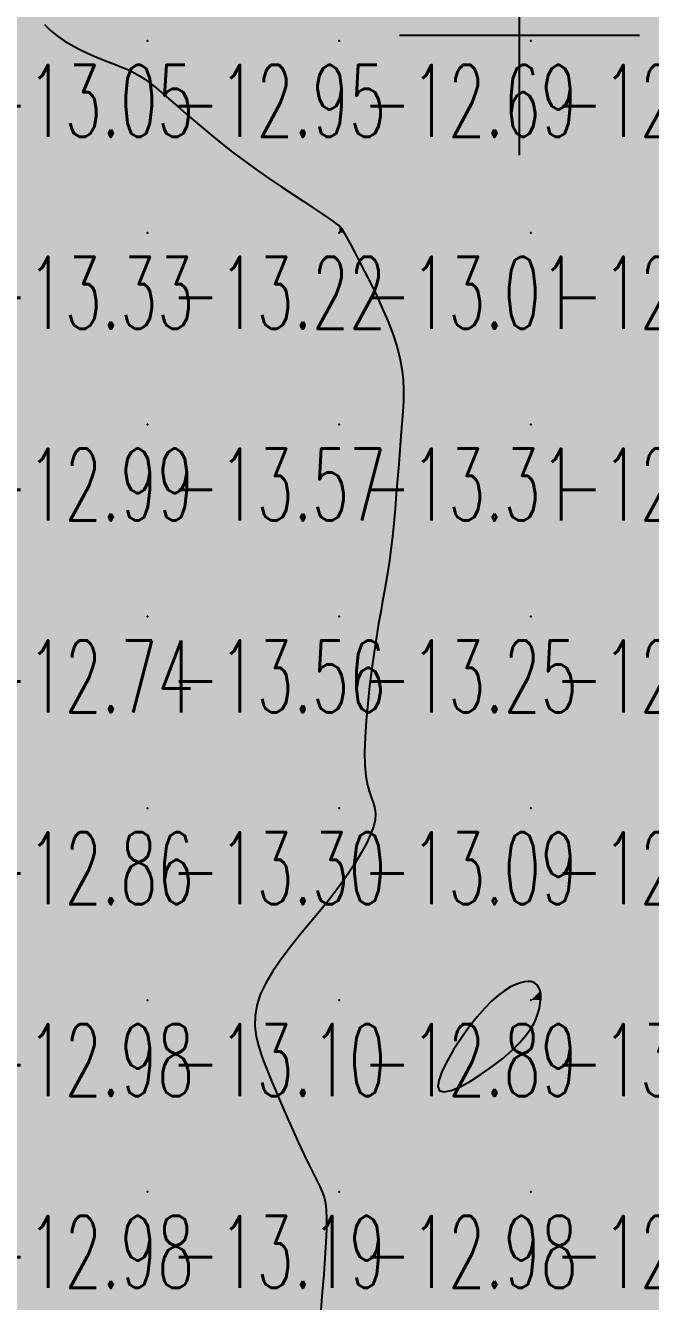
# Model space of a CAD drawing. Header units: millimetres. Extents: x 88261 to 90953, y 390274 to 392322.
# Drawn here: x 89723.9 to 89756.5, y 391681.5 to 391748 of the extents above; entities that cross this region are included whole.
import ezdxf
from ezdxf.enums import TextEntityAlignment as Align

# ---------------------------------------------------------------- set-up
doc = ezdxf.new("R2010")
doc.units = ezdxf.units.MM
doc.header["$LTSCALE"] = 25
for name, color, linetype in [('Carroyage(1)_Croix', 7, 'Continuous'), ('CN_03_00', 7, 'Continuous'), ('COTEAlt', 7, 'Continuous'), ('TN_COLORIAGE', 7, 'Continuous')]:
    doc.layers.add(name, color=color, linetype=linetype)
doc.styles.add('Simplex 1.0', font='Simplex.shx', dxfattribs={"width": 0.99, "height": 2.5})
doc.styles.get("Standard").update_dxf_attribs({"font": 'times.ttf'})

# ---------------------------------------------------------------- blocks, each defined once
blk = doc.blocks.new('COTE')
at = {"color": 0}
blk.add_point((0, 0), dxfattribs=at)
at = {"layer": 'COTEAlt'}
blk.add_attdef('ALT', text='', height=3.75, dxfattribs=at).set_placement((1.25, -1.25), align=Align.TOP_LEFT)

msp = doc.modelspace()

# ---------------------------------------------------------------- linework, layer by layer
at = {"layer": 'Carroyage(1)_Croix'}
for p, q in [((89749.65, 391741.29), (89749.65, 391753.79)), ((89743.4, 391747.54), (89755.9, 391747.54))]:
    msp.add_line(p, q, dxfattribs=at)
at = {"layer": 'CN_03_00', "elevation": -13, "flags": 128}
msp.add_lwpolyline([(89724.878, 391748.087), (89725.195, 391747.779), (89725.542, 391747.5), (89725.911, 391747.247), (89726.297, 391747.016), (89726.69, 391746.807), (89727.085, 391746.617), (89727.473, 391746.446), (89727.848, 391746.292), (89728.202, 391746.153), (89728.528, 391746.028), (89728.822, 391745.914), (89729.09, 391745.805), (89729.342, 391745.691), (89729.589, 391745.565), (89729.84, 391745.419), (89730.105, 391745.245), (89730.395, 391745.034), (89730.719, 391744.778), (89731.084, 391744.471), (89731.492, 391744.119), (89731.939, 391743.728), (89732.423, 391743.306), (89732.943, 391742.859), (89733.495, 391742.394), (89734.078, 391741.919), (89734.69, 391741.44), (89735.325, 391740.965), (89735.973, 391740.5), (89736.618, 391740.051), (89737.246, 391739.625), (89737.843, 391739.227), (89738.395, 391738.863), (89738.886, 391738.541), (89739.303, 391738.265), (89739.636, 391738.041), (89739.891, 391737.864), (89740.079, 391737.727), (89740.211, 391737.624), (89740.299, 391737.549), (89740.352, 391737.495), (89740.383, 391737.456), (89740.402, 391737.425), (89740.419, 391737.395), (89740.441, 391737.355), (89740.476, 391737.293), (89740.529, 391737.195), (89740.607, 391737.05), (89740.716, 391736.845), (89740.864, 391736.567), (89741.056, 391736.206), (89741.296, 391735.752), (89741.574, 391735.219), (89741.875, 391734.624), (89742.186, 391733.984), (89742.493, 391733.317), (89742.783, 391732.64), (89743.041, 391731.972), (89743.254, 391731.328), (89743.411, 391730.723), (89743.517, 391730.147), (89743.578, 391729.59), (89743.601, 391729.037), (89743.595, 391728.478), (89743.565, 391727.899), (89743.519, 391727.289), (89743.465, 391726.634), (89743.408, 391725.927), (89743.349, 391725.179), (89743.288, 391724.406), (89743.225, 391723.624), (89743.159, 391722.85), (89743.091, 391722.098), (89743.019, 391721.385), (89742.945, 391720.728), (89742.867, 391720.134), (89742.785, 391719.591), (89742.7, 391719.075), (89742.609, 391718.566), (89742.513, 391718.043), (89742.411, 391717.483), (89742.304, 391716.866), (89742.19, 391716.17), (89742.07, 391715.382), (89741.949, 391714.523), (89741.835, 391713.62), (89741.733, 391712.704), (89741.651, 391711.803), (89741.594, 391710.944), (89741.569, 391710.159), (89741.583, 391709.474), (89741.639, 391708.909), (89741.726, 391708.452), (89741.83, 391708.077), (89741.937, 391707.763), (89742.033, 391707.484), (89742.104, 391707.22), (89742.136, 391706.945), (89742.114, 391706.637), (89742.028, 391706.277), (89741.877, 391705.866), (89741.665, 391705.408), (89741.396, 391704.909), (89741.072, 391704.373), (89740.697, 391703.805), (89740.274, 391703.211), (89739.807, 391702.595), (89739.3, 391701.963), (89738.771, 391701.319), (89738.236, 391700.67), (89737.715, 391700.021), (89737.226, 391699.377), (89736.786, 391698.745), (89736.415, 391698.129), (89736.131, 391697.535), (89735.947, 391696.967), (89735.857, 391696.418), (89735.851, 391695.88), (89735.917, 391695.345), (89736.047, 391694.805), (89736.227, 391694.25), (89736.449, 391693.674), (89736.702, 391693.067), (89736.975, 391692.425), (89737.261, 391691.761), (89737.554, 391691.09), (89737.846, 391690.43), (89738.132, 391689.795), (89738.404, 391689.203), (89738.656, 391688.67), (89738.881, 391688.211), (89739.073, 391687.836), (89739.234, 391687.523), (89739.363, 391687.242), (89739.462, 391686.964), (89739.532, 391686.66), (89739.575, 391686.301), (89739.592, 391685.857), (89739.583, 391685.299), (89739.551, 391684.608), (89739.501, 391683.808), (89739.437, 391682.934), (89739.365, 391682.02), (89739.291, 391681.1)], dxfattribs=at)
msp.add_lwpolyline([(89749.653, 391695.013), (89749.967, 391695.375), (89750.209, 391695.708), (89750.39, 391696.012), (89750.519, 391696.288), (89750.608, 391696.534), (89750.667, 391696.753), (89750.706, 391696.943), (89750.734, 391697.106), (89750.753, 391697.246), (89750.763, 391697.366), (89750.765, 391697.469), (89750.759, 391697.561), (89750.744, 391697.646), (89750.721, 391697.726), (89750.69, 391697.806), (89750.651, 391697.889), (89750.601, 391697.971), (89750.538, 391698.049), (89750.457, 391698.116), (89750.357, 391698.169), (89750.234, 391698.204), (89750.084, 391698.215), (89749.906, 391698.198), (89749.696, 391698.148), (89749.455, 391698.059), (89749.185, 391697.925), (89748.887, 391697.741), (89748.563, 391697.499), (89748.213, 391697.195), (89747.839, 391696.821), (89747.443, 391696.372), (89747.03, 391695.848), (89746.618, 391695.274), (89746.231, 391694.681), (89745.893, 391694.099), (89745.625, 391693.561), (89745.452, 391693.097), (89745.395, 391692.738), (89745.479, 391692.516), (89745.716, 391692.452), (89746.085, 391692.531), (89746.553, 391692.727), (89747.087, 391693.018), (89747.657, 391693.377), (89748.23, 391693.78), (89748.774, 391694.203), (89749.256, 391694.621), (89749.653, 391695.013)], close=True, dxfattribs=at)
at = {"layer": 'TN_COLORIAGE', "color": 221}
for points in [[(89720.249, 391757.239, -13), (89726.114, 391757.239, -13), (89720.249, 391747.239, -13), (89723.156, 391750.147, -13)], [(89723.156, 391750.147, -13.053), (89725.297, 391747.239, -13.053), (89720.249, 391747.239, -13.053)], [(89720.249, 391737.239, -13), (89728.906, 391745.897, -13), (89720.249, 391747.239, -13), (89725.297, 391747.239, -13)], [(89720.249, 391737.239, -13), (89728.906, 391745.897, -13), (89730.249, 391737.239, -13), (89730.249, 391745.342, -13)], [(89734.41, 391741.401, -13.22), (89730.249, 391745.342, -13.22), (89730.249, 391737.239, -13.22)], [(89730.249, 391737.239, -13), (89734.41, 391741.401, -13), (89740.249, 391737.239, -13), (89740.249, 391737.697, -13)], [(89720.249, 391737.239, -13), (89720.249, 391727.513, -13), (89730.249, 391737.239, -13), (89720.656, 391727.646, -13)], [(89730.249, 391727.239, -13), (89720.41, 391727.239, -13), (89730.249, 391737.239, -13), (89720.656, 391727.646, -13)], [(89730.249, 391737.239, -13.015), (89730.249, 391727.239, -13.015), (89740.249, 391737.239, -13.015)], [(89730.249, 391727.239, -13.015), (89740.249, 391727.239, -13.015), (89740.249, 391737.239, -13.015)], [(89740.413, 391737.403, -13.015), (89740.249, 391737.697, -13.015), (89740.249, 391737.239, -13.015)], [(89740.413, 391737.403, -13.015), (89740.511, 391737.239, -13.015), (89740.249, 391737.239, -13.015)], [(89740.249, 391727.239, -13), (89743.882, 391730.873, -13), (89740.249, 391737.239, -13), (89740.511, 391737.239, -13)], [(89743.482, 391727.239, -13.314), (89743.882, 391730.873, -13.314), (89740.249, 391727.239, -13.314)], [(89723.353, 391720.343, -13.57), (89720.41, 391727.239, -13.57), (89730.249, 391727.239, -13.57)], [(89730.249, 391727.239, -13), (89723.353, 391720.343, -13), (89730.249, 391717.239, -13), (89723.381, 391717.239, -13)], [(89730.249, 391727.239, -13.314), (89730.249, 391717.239, -13.314), (89740.249, 391727.239, -13.314)], [(89730.249, 391717.239, -13.314), (89740.249, 391717.239, -13.314), (89740.249, 391727.239, -13.314)], [(89740.249, 391727.239, -13), (89743.482, 391727.239, -13), (89740.249, 391717.239, -13), (89742.981, 391719.972, -13)], [(89742.264, 391717.239, -13.247), (89742.981, 391719.972, -13.247), (89740.249, 391717.239, -13.247)], [(89723.381, 391717.239, -13.563), (89722.214, 391709.204, -13.563), (89730.249, 391717.239, -13.563)], [(89730.249, 391717.239, -13), (89722.214, 391709.204, -13), (89730.249, 391707.239, -13), (89723.425, 391707.239, -13)], [(89730.249, 391717.239, -13.247), (89730.249, 391707.239, -13.247), (89740.249, 391717.239, -13.247)], [(89730.249, 391707.239, -13.247), (89740.249, 391707.239, -13.247), (89740.249, 391717.239, -13.247)], [(89740.249, 391717.239, -13), (89742.264, 391717.239, -13), (89740.249, 391707.239, -13), (89741.1, 391708.091, -13)], [(89741.1, 391708.091, -13.091), (89742.834, 391707.239, -13.091), (89740.249, 391707.239, -13.091)], [(89723.425, 391707.239, -13.296), (89720.756, 391697.747, -13.296), (89730.249, 391707.239, -13.296)], [(89730.249, 391707.239, -13), (89720.756, 391697.747, -13), (89730.249, 391697.239, -13), (89721.582, 391697.239, -13)], [(89730.249, 391707.239, -13.091), (89730.249, 391697.239, -13.091), (89740.249, 391707.239, -13.091)], [(89730.249, 391697.239, -13), (89735.012, 391697.239, -13), (89740.249, 391707.239, -13), (89740.249, 391702.773, -13)], [(89742.834, 391707.239, -13.091), (89740.249, 391702.773, -13.091), (89740.249, 391707.239, -13.091)], [(89750.249, 391698.546, -13.039), (89747.668, 391697.239, -13.039), (89750.249, 391697.239, -13.039)], [(89750.772, 391697.763, -13.039), (89750.249, 391698.546, -13.039), (89750.249, 391697.239, -13.039)], [(89730.249, 391687.239, -13), (89721.257, 391687.239, -13), (89730.249, 391697.239, -13), (89721.948, 391688.939, -13)], [(89721.948, 391688.939, -13.103), (89721.582, 391697.239, -13.103), (89730.249, 391697.239, -13.103)], [(89730.249, 391687.239, -13), (89736.49, 391693.481, -13), (89730.249, 391697.239, -13), (89735.012, 391697.239, -13)], [(89747.668, 391697.239, -13.039), (89743.739, 391690.73, -13.039), (89750.249, 391697.239, -13.039)], [(89750.249, 391694.939, -13.039), (89743.739, 391690.73, -13.039), (89750.249, 391697.239, -13.039)], [(89750.772, 391697.763, -13.039), (89750.803, 391697.239, -13.039), (89750.249, 391697.239, -13.039)], [(89750.803, 391697.239, -13.039), (89750.249, 391694.939, -13.039), (89750.249, 391697.239, -13.039)], [(89736.49, 391693.481, -13.188), (89739.239, 391687.239, -13.188), (89730.249, 391687.239, -13.188)], [(89730.249, 391687.239, -13), (89721.257, 391687.239, -13), (89720.249, 391677.239, -13), (89720.249, 391685.433, -13)], [(89720.249, 391677.239, -13.188), (89730.249, 391677.239, -13.188), (89730.249, 391687.239, -13.188)], [(89730.249, 391677.239, -13), (89739.838, 391686.829, -13), (89730.249, 391687.239, -13), (89739.239, 391687.239, -13)], [(89738.908, 391677.239, -13.492), (89739.838, 391686.829, -13.492), (89730.249, 391677.239, -13.492)]]:
    msp.add_solid(points, dxfattribs=at)
at = {"layer": 'TN_COLORIAGE', "color": 211}
for points in [[(89725.297, 391747.239, -12.872), (89723.156, 391750.147, -12.872), (89730.249, 391747.239, -12.872), (89730.249, 391757.239, -12.872)], [(89730.249, 391747.239, -12.676), (89740.249, 391747.239, -12.676), (89740.249, 391757.239, -12.676)], [(89730.249, 391757.239, -12.676), (89730.249, 391747.239, -12.676), (89740.249, 391757.239, -12.676)], [(89740.249, 391747.239, -12.115), (89750.249, 391747.239, -12.115), (89750.249, 391757.239, -12.115)], [(89740.249, 391757.239, -12.115), (89740.249, 391747.239, -12.115), (89750.249, 391757.239, -12.115)], [(89750.249, 391747.239, -12.121), (89760.249, 391747.239, -12.121), (89760.249, 391757.239, -12.121)], [(89750.249, 391757.239, -12.121), (89750.249, 391747.239, -12.121), (89760.249, 391757.239, -12.121)], [(89725.297, 391747.239, -12.948), (89728.906, 391745.897, -12.948), (89730.249, 391747.239, -12.948)], [(89730.249, 391745.342, -12.948), (89728.906, 391745.897, -12.948), (89730.249, 391747.239, -12.948)], [(89730.249, 391745.342, -12.691), (89734.41, 391741.401, -12.691), (89730.249, 391747.239, -12.691), (89740.249, 391747.239, -12.691)], [(89740.249, 391737.697, -12.691), (89734.41, 391741.401, -12.691), (89740.249, 391747.239, -12.691)], [(89740.249, 391737.697, -12.112), (89740.413, 391737.403, -12.112), (89740.249, 391747.239, -12.112), (89750.249, 391747.239, -12.112)], [(89740.511, 391737.239, -12.112), (89740.413, 391737.403, -12.112), (89750.249, 391737.239, -12.112), (89750.249, 391747.239, -12.112)], [(89750.249, 391747.239, -12.094), (89750.249, 391737.239, -12.094), (89760.249, 391747.239, -12.094)], [(89750.249, 391737.239, -12.094), (89760.249, 391737.239, -12.094), (89760.249, 391747.239, -12.094)], [(89740.511, 391737.239, -12.449), (89743.882, 391730.873, -12.449), (89750.249, 391737.239, -12.449)], [(89743.882, 391730.873, -12.342), (89743.482, 391727.239, -12.342), (89750.249, 391737.239, -12.342), (89750.249, 391727.239, -12.342)], [(89750.249, 391737.239, -12.389), (89750.249, 391727.239, -12.389), (89760.249, 391737.239, -12.389)], [(89750.249, 391727.239, -12.389), (89760.249, 391727.239, -12.389), (89760.249, 391737.239, -12.389)], [(89742.981, 391719.972, -12.02), (89742.264, 391717.239, -12.02), (89750.249, 391727.239, -12.02), (89750.249, 391717.239, -12.02)], [(89742.981, 391719.972, -12.342), (89743.482, 391727.239, -12.342), (89750.249, 391727.239, -12.342)], [(89750.249, 391727.239, -12.53), (89750.249, 391717.239, -12.53), (89760.249, 391727.239, -12.53)], [(89750.249, 391717.239, -12.53), (89760.249, 391717.239, -12.53), (89760.249, 391727.239, -12.53)], [(89741.1, 391708.091, -12.02), (89742.264, 391717.239, -12.02), (89750.249, 391717.239, -12.02)], [(89742.834, 391707.239, -12.02), (89741.1, 391708.091, -12.02), (89750.249, 391707.239, -12.02), (89750.249, 391717.239, -12.02)], [(89750.249, 391717.239, -12.739), (89750.249, 391707.239, -12.739), (89760.249, 391717.239, -12.739)], [(89750.249, 391707.239, -12.739), (89760.249, 391707.239, -12.739), (89760.249, 391717.239, -12.739)], [(89740.249, 391702.773, -12.738), (89742.834, 391707.239, -12.738), (89740.249, 391697.239, -12.738), (89750.249, 391707.239, -12.738)], [(89747.668, 391697.239, -12.738), (89750.249, 391698.546, -12.738), (89740.249, 391697.239, -12.738), (89750.249, 391707.239, -12.738)], [(89750.249, 391698.546, -12.288), (89750.772, 391697.763, -12.288), (89750.249, 391707.239, -12.288), (89760.249, 391707.239, -12.288)], [(89750.803, 391697.239, -12.288), (89750.772, 391697.763, -12.288), (89760.249, 391697.239, -12.288), (89760.249, 391707.239, -12.288)], [(89740.249, 391702.773, -12.887), (89735.012, 391697.239, -12.887), (89740.249, 391697.239, -12.887)], [(89735.012, 391697.239, -12.887), (89736.49, 391693.481, -12.887), (89740.249, 391697.239, -12.887)], [(89739.239, 391687.239, -12.887), (89736.49, 391693.481, -12.887), (89740.249, 391687.239, -12.887), (89740.249, 391697.239, -12.887)], [(89743.739, 391690.73, -12.887), (89747.668, 391697.239, -12.887), (89740.249, 391687.239, -12.887), (89740.249, 391697.239, -12.887)], [(89750.249, 391694.939, -12.33), (89750.803, 391697.239, -12.33), (89750.249, 391687.239, -12.33), (89760.249, 391697.239, -12.33)], [(89750.249, 391687.239, -12.33), (89760.249, 391687.239, -12.33), (89760.249, 391697.239, -12.33)], [(89743.739, 391690.73, -12.868), (89750.249, 391694.939, -12.868), (89740.249, 391687.239, -12.868), (89750.249, 391687.239, -12.868)], [(89739.838, 391686.829, -12.924), (89738.908, 391677.239, -12.924), (89740.249, 391687.239, -12.924), (89740.249, 391677.239, -12.924)], [(89739.239, 391687.239, -12.979), (89739.838, 391686.829, -12.979), (89740.249, 391687.239, -12.979)], [(89740.249, 391687.239, -12.868), (89740.249, 391677.239, -12.868), (89750.249, 391687.239, -12.868)], [(89740.249, 391677.239, -12.868), (89750.249, 391677.239, -12.868), (89750.249, 391687.239, -12.868)], [(89750.249, 391687.239, -12.576), (89750.249, 391677.239, -12.576), (89760.249, 391687.239, -12.576)], [(89750.249, 391677.239, -12.576), (89760.249, 391677.239, -12.576), (89760.249, 391687.239, -12.576)]]:
    msp.add_solid(points, dxfattribs=at)

# ---------------------------------------------------------------- block references
at = {"layer": 'COTEAlt'}
ref = msp.add_blockref('COTE', (89720.249, 391747.239), dxfattribs=at)
ref.add_attrib('ALT', '-13.05', dxfattribs={"height": 3.75, "style": 'Simplex 1.0', "width": 0.6}).set_placement((89721.499, 391745.989), align=Align.TOP_LEFT)
ref = msp.add_blockref('COTE', (89730.249, 391747.239), dxfattribs=at)
ref.add_attrib('ALT', '-12.95', dxfattribs={"height": 3.75, "style": 'Simplex 1.0', "width": 0.6}).set_placement((89731.499, 391745.989), align=Align.TOP_LEFT)
ref = msp.add_blockref('COTE', (89740.249, 391747.239), dxfattribs=at)
ref.add_attrib('ALT', '-12.69', dxfattribs={"height": 3.75, "style": 'Simplex 1.0', "width": 0.6}).set_placement((89741.499, 391745.989), align=Align.TOP_LEFT)
ref = msp.add_blockref('COTE', (89750.249, 391747.239), dxfattribs=at)
ref.add_attrib('ALT', '-12.11', dxfattribs={"height": 3.75, "style": 'Simplex 1.0', "width": 0.6}).set_placement((89751.499, 391745.989), align=Align.TOP_LEFT)
ref = msp.add_blockref('COTE', (89720.249, 391737.239), dxfattribs=at)
ref.add_attrib('ALT', '-13.33', dxfattribs={"height": 3.75, "style": 'Simplex 1.0', "width": 0.6}).set_placement((89721.499, 391735.989), align=Align.TOP_LEFT)
ref = msp.add_blockref('COTE', (89730.249, 391737.239), dxfattribs=at)
ref.add_attrib('ALT', '-13.22', dxfattribs={"height": 3.75, "style": 'Simplex 1.0', "width": 0.6}).set_placement((89731.499, 391735.989), align=Align.TOP_LEFT)
ref = msp.add_blockref('COTE', (89740.249, 391737.239), dxfattribs=at)
ref.add_attrib('ALT', '-13.01', dxfattribs={"height": 3.75, "style": 'Simplex 1.0', "width": 0.6}).set_placement((89741.499, 391735.989), align=Align.TOP_LEFT)
ref = msp.add_blockref('COTE', (89750.249, 391737.239), dxfattribs=at)
ref.add_attrib('ALT', '-12.45', dxfattribs={"height": 3.75, "style": 'Simplex 1.0', "width": 0.6}).set_placement((89751.499, 391735.989), align=Align.TOP_LEFT)
ref = msp.add_blockref('COTE', (89720.249, 391727.239), dxfattribs=at)
ref.add_attrib('ALT', '-12.99', dxfattribs={"height": 3.75, "style": 'Simplex 1.0', "width": 0.6}).set_placement((89721.499, 391725.989), align=Align.TOP_LEFT)
ref = msp.add_blockref('COTE', (89730.249, 391727.239), dxfattribs=at)
ref.add_attrib('ALT', '-13.57', dxfattribs={"height": 3.75, "style": 'Simplex 1.0', "width": 0.6}).set_placement((89731.499, 391725.989), align=Align.TOP_LEFT)
ref = msp.add_blockref('COTE', (89740.249, 391727.239), dxfattribs=at)
ref.add_attrib('ALT', '-13.31', dxfattribs={"height": 3.75, "style": 'Simplex 1.0', "width": 0.6}).set_placement((89741.499, 391725.989), align=Align.TOP_LEFT)
ref = msp.add_blockref('COTE', (89750.249, 391727.239), dxfattribs=at)
ref.add_attrib('ALT', '-12.34', dxfattribs={"height": 3.75, "style": 'Simplex 1.0', "width": 0.6}).set_placement((89751.499, 391725.989), align=Align.TOP_LEFT)
ref = msp.add_blockref('COTE', (89720.249, 391717.239), dxfattribs=at)
ref.add_attrib('ALT', '-12.74', dxfattribs={"height": 3.75, "style": 'Simplex 1.0', "width": 0.6}).set_placement((89721.499, 391715.989), align=Align.TOP_LEFT)
ref = msp.add_blockref('COTE', (89730.249, 391717.239), dxfattribs=at)
ref.add_attrib('ALT', '-13.56', dxfattribs={"height": 3.75, "style": 'Simplex 1.0', "width": 0.6}).set_placement((89731.499, 391715.989), align=Align.TOP_LEFT)
ref = msp.add_blockref('COTE', (89740.249, 391717.239), dxfattribs=at)
ref.add_attrib('ALT', '-13.25', dxfattribs={"height": 3.75, "style": 'Simplex 1.0', "width": 0.6}).set_placement((89741.499, 391715.989), align=Align.TOP_LEFT)
ref = msp.add_blockref('COTE', (89750.249, 391717.239), dxfattribs=at)
ref.add_attrib('ALT', '-12.02', dxfattribs={"height": 3.75, "style": 'Simplex 1.0', "width": 0.6}).set_placement((89751.499, 391715.989), align=Align.TOP_LEFT)
ref = msp.add_blockref('COTE', (89720.249, 391707.239), dxfattribs=at)
ref.add_attrib('ALT', '-12.86', dxfattribs={"height": 3.75, "style": 'Simplex 1.0', "width": 0.6}).set_placement((89721.499, 391705.989), align=Align.TOP_LEFT)
ref = msp.add_blockref('COTE', (89730.249, 391707.239), dxfattribs=at)
ref.add_attrib('ALT', '-13.30', dxfattribs={"height": 3.75, "style": 'Simplex 1.0', "width": 0.6}).set_placement((89731.499, 391705.989), align=Align.TOP_LEFT)
ref = msp.add_blockref('COTE', (89740.249, 391707.239), dxfattribs=at)
ref.add_attrib('ALT', '-13.09', dxfattribs={"height": 3.75, "style": 'Simplex 1.0', "width": 0.6}).set_placement((89741.499, 391705.989), align=Align.TOP_LEFT)
ref = msp.add_blockref('COTE', (89750.249, 391707.239), dxfattribs=at)
ref.add_attrib('ALT', '-12.74', dxfattribs={"height": 3.75, "style": 'Simplex 1.0', "width": 0.6}).set_placement((89751.499, 391705.989), align=Align.TOP_LEFT)
ref = msp.add_blockref('COTE', (89720.249, 391697.239), dxfattribs=at)
ref.add_attrib('ALT', '-12.98', dxfattribs={"height": 3.75, "style": 'Simplex 1.0', "width": 0.6}).set_placement((89721.499, 391695.989), align=Align.TOP_LEFT)
ref = msp.add_blockref('COTE', (89730.249, 391697.239), dxfattribs=at)
ref.add_attrib('ALT', '-13.10', dxfattribs={"height": 3.75, "style": 'Simplex 1.0', "width": 0.6}).set_placement((89731.499, 391695.989), align=Align.TOP_LEFT)
ref = msp.add_blockref('COTE', (89740.249, 391697.239), dxfattribs=at)
ref.add_attrib('ALT', '-12.89', dxfattribs={"height": 3.75, "style": 'Simplex 1.0', "width": 0.6}).set_placement((89741.499, 391695.989), align=Align.TOP_LEFT)
ref = msp.add_blockref('COTE', (89750.249, 391697.239), dxfattribs=at)
ref.add_attrib('ALT', '-13.04', dxfattribs={"height": 3.75, "style": 'Simplex 1.0', "width": 0.6}).set_placement((89751.499, 391695.989), align=Align.TOP_LEFT)
ref = msp.add_blockref('COTE', (89720.249, 391687.239), dxfattribs=at)
ref.add_attrib('ALT', '-12.98', dxfattribs={"height": 3.75, "style": 'Simplex 1.0', "width": 0.6}).set_placement((89721.499, 391685.989), align=Align.TOP_LEFT)
ref = msp.add_blockref('COTE', (89730.249, 391687.239), dxfattribs=at)
ref.add_attrib('ALT', '-13.19', dxfattribs={"height": 3.75, "style": 'Simplex 1.0', "width": 0.6}).set_placement((89731.499, 391685.989), align=Align.TOP_LEFT)
ref = msp.add_blockref('COTE', (89740.249, 391687.239), dxfattribs=at)
ref.add_attrib('ALT', '-12.98', dxfattribs={"height": 3.75, "style": 'Simplex 1.0', "width": 0.6}).set_placement((89741.499, 391685.989), align=Align.TOP_LEFT)
ref = msp.add_blockref('COTE', (89750.249, 391687.239), dxfattribs=at)
ref.add_attrib('ALT', '-12.87', dxfattribs={"height": 3.75, "style": 'Simplex 1.0', "width": 0.6}).set_placement((89751.499, 391685.989), align=Align.TOP_LEFT)

doc.saveas('drawing.dxf')
